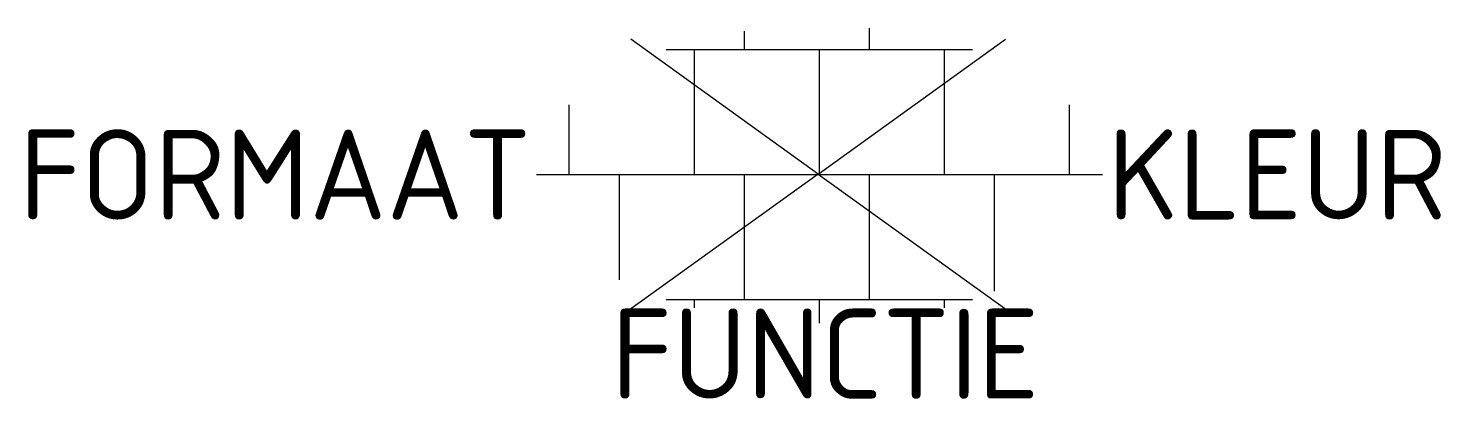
# Model space of a CAD drawing. Extents: x -15.8 to 12.4, y -4.5 to 2.9.
import ezdxf
from ezdxf.enums import TextEntityAlignment as Align

# ---------------------------------------------------------------- set-up
doc = ezdxf.new("R2010")
doc.units = 0
doc.styles.add('NLCS-ISO', font='NLCS-ISO.ttf')

msp = doc.modelspace()

# ---------------------------------------------------------------- linework, layer by layer
for p, q in [((-1.5, 2.5), (-1.5, 2.866)), ((1, 2.5), (1, 2.926)), ((-3.062, 2.5), (3.062, 2.5)), ((-2.5, 0), (-2.5, 2.5)), ((0, 0), (0, 2.5)), ((2.5, 0), (2.5, 2.5)), ((-5, 0), (-5, 1.392)), ((5, 0), (5, 1.392)), ((-5.658, 0), (5.658, 0)), ((-4, -2.103), (-4, 0)), ((-1.5, -2.5), (-1.5, 0)), ((1, -2.5), (1, 0)), ((3.5, -2.336), (3.5, 0)), ((-3.062, -2.5), (3.062, -2.5)), ((-2.5, -2.667), (-2.5, -2.5)), ((0, -2.973), (0, -2.5)), ((2.5, -2.667), (2.5, -2.5))]:
    msp.add_line(p, q)
at = {"ltscale": 0.1}
for q in [(-3.772, 2.706), (3.719, 2.706), (-3.798, -2.705), (3.744, -2.705)]:
    msp.add_line((-0.027, 0.01), q, dxfattribs=at)

# ---------------------------------------------------------------- texts
at = {"style": 'NLCS-ISO'}
msp.add_attdef('FORMAAT', text='50x50', height=1.8, dxfattribs=at).set_placement((-5.758, 0), align=Align.MIDDLE_RIGHT)
msp.add_attdef('KLEUR', text='G', height=1.8, dxfattribs=at).set_placement((5.758, 0), align=Align.MIDDLE_LEFT)
at = {"style": 'NLCS-ISO', "flags": 1}
msp.add_attdef('FUNCTIE', text='', height=1.8, dxfattribs=at).set_placement((0.116, -3.585), align=Align.MIDDLE_CENTER)

doc.saveas('drawing.dxf')
